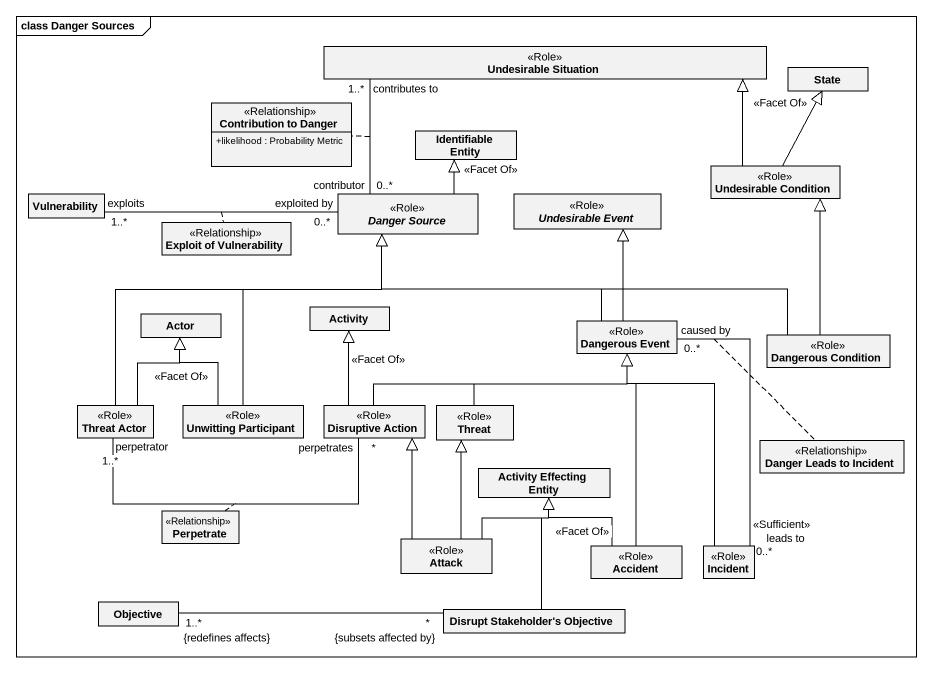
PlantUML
@startuml
mainframe class Danger Sources
hide circle
hide empty members
skinparam classAttributeIconSize 0
class "Undesirable Situation" as Undesirable_Situation <<Role>>
class "State" as State_
class "Contribution to Danger" as Contribution_to_Danger <<Relationship>> {
  +likelihood : Probability Metric
}
class "Identifiable Entity" as Identifiable_Entity
class Vulnerability
abstract class "Danger Source" as Danger_Source <<Role>>
abstract class "Undesirable Event" as Undesirable_Event <<Role>>
class "Undesirable Condition" as Undesirable_Condition <<Role>>
class "Exploit of Vulnerability" as Exploit_of_Vulnerability <<Relationship>>
class "Actor" as Actor_
class Activity
class "Dangerous Event" as Dangerous_Event <<Role>>
class "Dangerous Condition" as Dangerous_Condition <<Role>>
class "Threat Actor" as Threat_Actor <<Role>>
class "Unwitting Participant" as Unwitting_Participant <<Role>>
class "Disruptive Action" as Disruptive_Action <<Role>>
class Threat <<Role>>
class "Activity Effecting Entity" as Activity_Effecting_Entity
class "Danger Leads to Incident" as Danger_Leads_to_Incident <<Relationship>>
class Perpetrate <<Relationship>>
class Attack <<Role>>
class Accident <<Role>>
class Incident <<Role>>
class Objective
class "Disrupt Stakeholder's Objective" as Disrupt_Stakeholder_s
Undesirable_Situation "1..*\ncontributes to" -- "0..*\ncontributor" Danger_Source
(Undesirable_Situation, Danger_Source) .. Contribution_to_Danger
Danger_Source -up-|> Identifiable_Entity : <<Facet Of>>
Danger_Source "0..*\nexploited by" -left- "exploits\n1..*" Vulnerability
(Danger_Source, Vulnerability) .. Exploit_of_Vulnerability
Undesirable_Condition -left-|> Undesirable_Situation
Undesirable_Condition -up-|> State_ : <<Facet Of>>
Dangerous_Event -left-|> Danger_Source
Dangerous_Event -up-|> Undesirable_Event
Dangerous_Event "caused by\n0..*" -- "leads to\n<<Sufficient>>\n0..*" Incident
(Dangerous_Event, Incident) .. Danger_Leads_to_Incident
Dangerous_Condition -left-|> Danger_Source
Dangerous_Condition -up-|> Undesirable_Condition
Threat_Actor -up-|> Danger_Source
Threat_Actor -up-|> Actor_ : <<Facet Of>>
Threat_Actor "perpetrator\n1..*" -right- "perpetrates\n*" Disruptive_Action
(Threat_Actor, Disruptive_Action) .. Perpetrate
Unwitting_Participant -up-|> Danger_Source
Unwitting_Participant -up-|> Actor_
Disruptive_Action -up-|> Activity : <<Facet Of>>
Disruptive_Action -right-|> Dangerous_Event
Threat -right-|> Dangerous_Event
Attack -up-|> Disruptive_Action
Attack -up-|> Threat
Attack -up-|> Activity_Effecting_Entity
Accident -up-|> Dangerous_Event
Accident -up-|> Activity_Effecting_Entity : <<Facet Of>>
Incident -up-|> Dangerous_Event
Disrupt_Stakeholder_s -up-|> Activity_Effecting_Entity
Disrupt_Stakeholder_s "{subsets affected by}\n*" -left- "1..*\n{redefines affects}" Objective
@enduml
